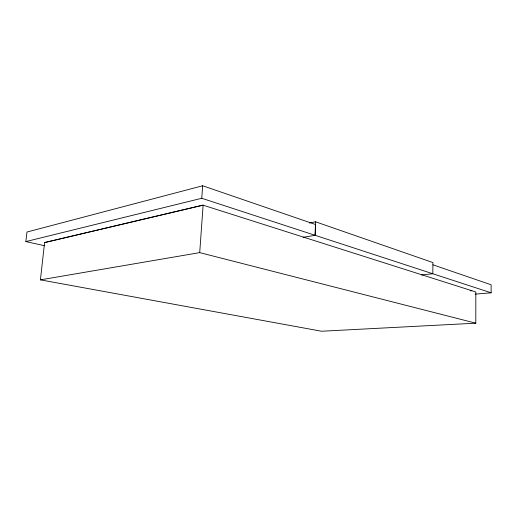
<?xml version="1.0" encoding="UTF-8"?>
<svg xmlns="http://www.w3.org/2000/svg" width="517" height="517" viewBox="0 0 517 517"><rect width="100%" height="100%" fill="white"/><g stroke="black" fill="none" stroke-linecap="round" stroke-linejoin="round"><path stroke-width="0.78" d="M40.41 279.859L199.711 252.626L203.116 205.184L44.578 242.622L40.41 279.859L321.555 331.235L475.808 323.183L475.827 291.982L202.877 205.107L44.352 242.57M315.027 235.28L315.596 221.806L309.25 222.976M202.664 185.765L26.968 232.03L25.85 241.588L201.759 198.276L202.664 185.765L315.661 224.559L315.208 235.338L303.098 237.284M421.62 274.947L432.807 273.752L432.936 262.578L315.596 221.806M470.218 290.845L471.821 290.703M475.123 294.121L491.15 292.809L491.124 284.789L432.91 264.807M25.85 241.588L44.753 245.756M199.711 252.626L475.808 323.183M201.759 198.276L491.15 292.809"/></g></svg>
